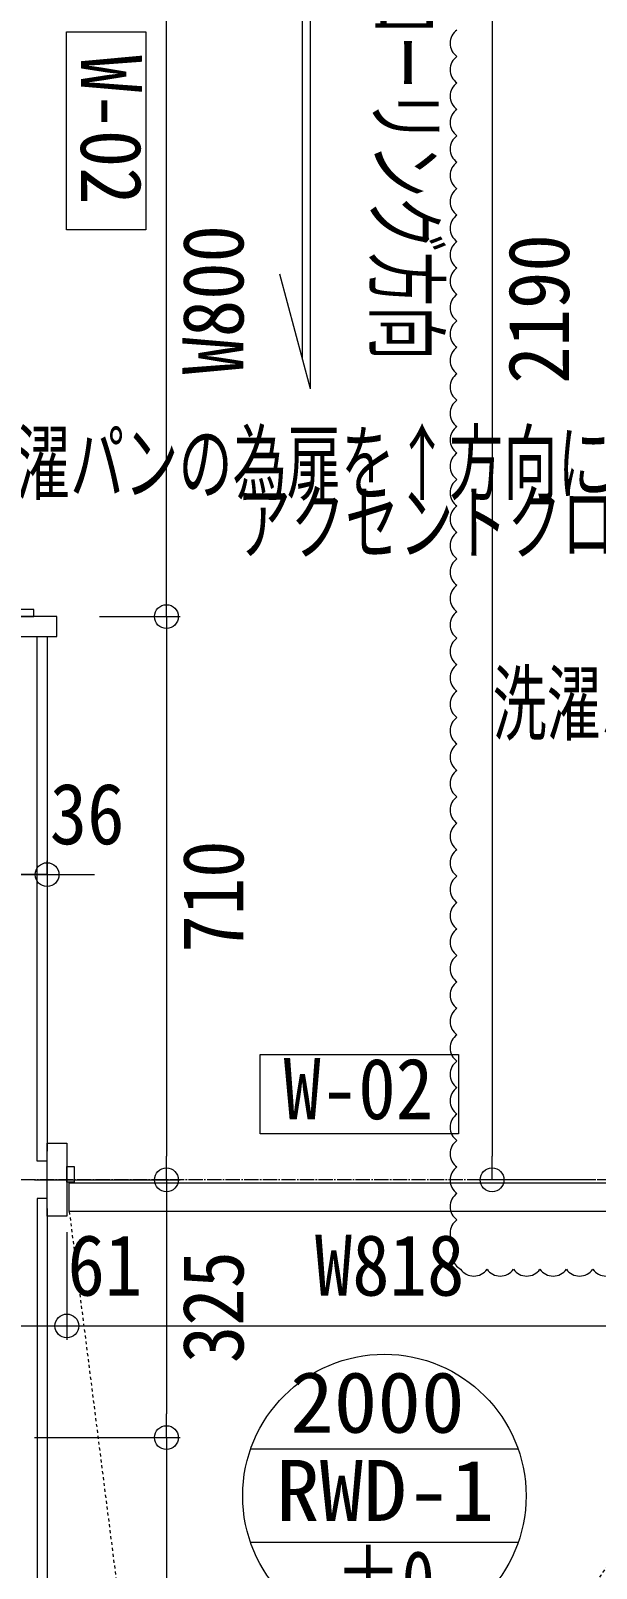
# Model space of a CAD drawing. Units: millimetres at full size, sheet at 1:30. Extents: x -17796 to 21385, y -23279 to 7734.
# Drawn here: x 16070 to 16782, y -884 to 1055 of the extents above; entities that cross this region are included whole.
import ezdxf
from ezdxf.enums import TextEntityAlignment as Align

# ---------------------------------------------------------------- set-up
doc = ezdxf.new("R2010")
doc.units = ezdxf.units.MM
doc.header["$LTSCALE"] = 30
doc.linetypes.add('USER11', pattern=[0.25, 0.125, -0.125])
doc.linetypes.add('USER4', pattern=[0.78, 0.6, -0.06, 0.06, -0.06])
doc.layers.add('0-1_(W)電灯', color=253, linetype='Continuous', lineweight=18)
doc.styles.add('ＭＳ ゴシック', font='')
doc.styles.get('ＭＳ ゴシック').set_extended_font_data('MS Gothic')

msp = doc.modelspace()

# ---------------------------------------------------------------- linework, layer by layer
at = {"layer": '0-1_(W)電灯', "color": 6}
for p, q in [((16650.72, 1765.96), (16650.72, -364.04)), ((16240.45, 345.96), (16240.45, 1085.96)), ((16156.25, 315.96), (16257.95, 315.96)), ((16156.25, 315.96), (16257.95, 315.96)), ((16240.45, 285.96), (16240.45, -364.04)), ((16074.07, -394.04), (16257.95, -394.04)), ((16074.07, -394.04), (16257.95, -394.04)), ((16780.72, -394.04), (16633.22, -394.04)), ((16240.45, -424.04), (16240.45, -689.04)), ((16115.07, -460.04), (16115.07, -595.81)), ((16115.07, -460.04), (16115.07, -595.81)), ((16054.07, -578.31), (16115.07, -578.31)), ((16145.07, -578.31), (16175.07, -578.31)), ((16145.07, -578.31), (16903.07, -578.31)), ((16074.07, -719.04), (16257.95, -719.04)), ((16074.07, -719.04), (16257.95, -719.04)), ((16683.71, -733.81), (16346.43, -733.81)), ((16240.45, -749.04), (16240.45, -1839.04)), ((16683.71, -851.07), (16346.43, -851.07))]:
    msp.add_line(p, q, dxfattribs=at)
at = {"layer": '0-1_(W)電灯', "color": 94}
for p, q in [((16412, 640.28), (16412, 1216.3)), ((16422, 602.96), (16422, 1178.98)), ((16422, 602.96), (16383.18, 747.85))]:
    msp.add_line(p, q, dxfattribs=at)
at = {"layer": '0-1_(W)電灯', "color": 7}
for p, q in [((16240.45, 315.96), (16240.45, 345.96)), ((16240.45, 315.96), (16240.45, 285.96)), ((16054.07, -9.31), (16084.07, -9.31)), ((16090.07, -9.31), (16120.07, -9.31)), ((16240.45, -394.04), (16240.45, -364.04)), ((16650.72, -394.04), (16650.72, -364.04)), ((16240.45, -394.04), (16240.45, -424.04)), ((16115.07, -578.31), (16145.07, -578.31)), ((16115.07, -578.31), (16145.07, -578.31)), ((16240.45, -719.04), (16240.45, -689.04)), ((16240.45, -719.04), (16240.45, -749.04))]:
    msp.add_line(p, q, dxfattribs=at)
at = {"layer": '0-1_(W)電灯', "color": 4}
msp.add_line((16090.07, 290.96), (16090.07, -358.04), dxfattribs=at)
at = {"layer": '0-1_(W)電灯', "color": 171}
for p, q in [((16090.07, -9.31), (16090.07, 8.19)), ((16084.07, -9.31), (16114.07, -9.31)), ((16120.07, -9.31), (16150.07, -9.31))]:
    msp.add_line(p, q, dxfattribs=at)
at = {"layer": '0-1_(W)電灯', "color": 6, "linetype": 'USER11'}
msp.add_line((16118.07, -434.04), (16220.56, -1239.55), dxfattribs=at)
at = {"layer": '0-1_(W)電灯', "color": 2}
for points in [[(16114.41, 803.38), (16114.41, 1053.38), (16214.41, 1053.38), (16214.41, 803.38)], [(16608.45, -335.92), (16358.45, -335.92), (16358.45, -235.92), (16608.45, -235.92)]]:
    msp.add_lwpolyline(points, close=True, dxfattribs=at)
at = {"layer": '0-1_(W)電灯', "color": 6}
for points in [[(16102.57, 290.96), (16102.57, 315.96), (16010.57, 315.96), (16010.57, 290.96)], [(16073.57, 315.96), (16073.57, 324.96), (16053.57, 324.96), (16053.57, 315.96)], [(16090.07, -348.04), (16115.07, -348.04), (16115.07, -440.04), (16090.07, -440.04)], [(16115.07, -377.04), (16124.07, -377.04), (16124.07, -397.04), (16115.07, -397.04)], [(16118.07, -398.04), (16930.07, -398.04), (16930.07, -434.04), (16118.07, -434.04)]]:
    msp.add_lwpolyline(points, close=True, dxfattribs=at)
at = {"layer": '0-1_(W)電灯', "color": 30}
for points in [[(16090.07, -370.54), (16077.57, -370.54), (16077.57, 290.96)], [(16090.07, -417.54), (16077.57, -417.54), (16077.57, -1892.54), (13453.07, -1892.54)]]:
    msp.add_lwpolyline(points, dxfattribs=at)
at = {"layer": '0-1_(W)電灯', "color": 54, "linetype": 'USER4'}
msp.add_lwpolyline([(19484.07, 250.96), (17854.07, 250.96), (17854.07, -394.04), (16054.07, -394.04)], dxfattribs=at)
at = {"layer": '0-1_(W)電灯', "color": 171}
msp.add_lwpolyline([(16090.07, -9.31), (16054.07, -9.31), (16054.07, 8.19)], dxfattribs=at)
at = {"layer": '0-1_(W)電灯', "color": 4}
msp.add_lwpolyline([(16090.07, -430.04), (16090.07, -1905.04), (13453.07, -1905.04)], dxfattribs=at)
at = {"layer": '0-1_(W)電灯', "color": 7}
for centre in [(16240.45, 315.96), (16240.45, 315.96), (16090.07, -9.31), (16240.45, -394.04), (16240.45, -394.04), (16650.72, -394.04), (16115.07, -578.31), (16115.07, -578.31), (16240.45, -719.04), (16240.45, -719.04)]:
    msp.add_circle(centre, 15, dxfattribs=at)
at = {"layer": '0-1_(W)電灯', "color": 6}
msp.add_circle((16515.07, -792.44), 178.54, dxfattribs=at)
at = {"layer": '0-1_(W)電灯', "color": 1}
for centre, radius, start, end in [((16618.2, 1038.82), 20.35, 125, 235), ((16618.2, 1005.48), 20.35, 125, 235), ((16618.2, 972.15), 20.35, 125, 235), ((16618.2, 938.82), 20.35, 125, 235), ((16618.2, 905.48), 20.35, 125, 235), ((16618.2, 872.15), 20.35, 125, 235), ((16618.2, 838.82), 20.35, 125, 235), ((16618.2, 805.48), 20.35, 125, 235), ((16618.2, 772.15), 20.35, 125, 235), ((16618.2, 738.82), 20.35, 125, 235), ((16618.2, 705.48), 20.35, 125, 235), ((16618.2, 672.15), 20.35, 125, 235), ((16618.2, 638.82), 20.35, 125, 235), ((16618.2, 605.48), 20.35, 125, 235), ((16618.2, 572.15), 20.35, 125, 235), ((16618.2, 538.82), 20.35, 125, 235), ((16618.2, 505.48), 20.35, 125, 235), ((16618.2, 472.15), 20.35, 125, 235), ((16618.2, 438.82), 20.35, 125, 235), ((16618.2, 405.48), 20.35, 125, 235), ((16618.2, 372.15), 20.35, 125, 235), ((16618.2, 338.82), 20.35, 125, 235), ((16618.2, 305.48), 20.35, 125, 235), ((16618.2, 272.15), 20.35, 125, 235), ((16618.2, 238.82), 20.35, 125, 235), ((16618.2, 205.48), 20.35, 125, 235), ((16618.2, 172.15), 20.35, 125, 235), ((16618.2, 138.82), 20.35, 125, 235), ((16618.2, 105.48), 20.35, 125, 235), ((16618.2, 72.15), 20.35, 125, 235), ((16618.2, 38.82), 20.35, 125, 235), ((16618.2, 5.48), 20.35, 125, 235), ((16618.2, -27.85), 20.35, 125, 235), ((16618.2, -61.18), 20.35, 125, 235), ((16618.2, -94.52), 20.35, 125, 235), ((16618.2, -127.85), 20.35, 125, 235), ((16618.2, -161.18), 20.35, 125, 235), ((16618.2, -194.52), 20.35, 125, 235), ((16618.2, -227.85), 20.35, 125, 235), ((16618.2, -261.18), 20.35, 125, 235), ((16618.2, -294.52), 20.35, 125, 235), ((16618.2, -327.85), 20.35, 125, 235), ((16618.2, -361.18), 20.35, 125, 235), ((16618.2, -394.52), 20.35, 125, 235), ((16618.2, -427.85), 20.35, 125, 235), ((16618.2, -461.18), 20.35, 125, 235), ((16618.88, -490.69), 17.81, 133.88432, 243.88432), ((16627.7, -495.01), 20.35, 215, 325), ((16661.04, -495.01), 20.35, 215, 325), ((16694.37, -495.01), 20.35, 215, 325), ((16727.7, -495.01), 20.35, 215, 325), ((16761.04, -495.01), 20.35, 215, 325), ((16794.37, -495.01), 20.35, 215, 325)]:
    msp.add_arc(centre, radius, start, end, dxfattribs=at)
at = {"layer": '0-1_(W)電灯', "color": 6, "linetype": 'USER11'}
msp.add_arc((16118.07, -434.04), 812, 277.25096, 0.04932, dxfattribs=at)

# ---------------------------------------------------------------- texts
at = {"layer": '0-1_(W)電灯', "color": 94, "style": 'ＭＳ ゴシック', "width": 0.65}
msp.add_text('フローリング方向', height=76.97, rotation=270, dxfattribs=at).set_placement((16481.35, 1185.18), align=Align.BOTTOM_LEFT)
at = {"layer": '0-1_(W)電灯', "color": 2, "style": 'ＭＳ ゴシック', "width": 0.9}
msp.add_text('W-02', height=76.97, rotation=270, dxfattribs=at).set_placement((16109.61, 1023.88), align=Align.BOTTOM_LEFT)
at = {"layer": '0-1_(W)電灯', "color": 9, "style": 'ＭＳ ゴシック', "width": 0.9}
for s, p in [('W800', (16360.64, 621.1)), ('2190', (16770.9, 609.53)), ('710', (16360.64, -107.62)), ('325', (16360.64, -625.12))]:
    msp.add_text(s, height=76.97, rotation=90, dxfattribs=at).set_placement(p, align=Align.BOTTOM_LEFT)
at = {"layer": '0-1_(W)電灯', "color": 1, "style": 'ＭＳ ゴシック', "width": 0.65}
for s, p in [('洗濯パンの為扉を↑方向に移動するかも', (15982.61, 448.32)), ('洗濯パン開口位置', (16651.38, 144.98))]:
    msp.add_text(s, height=76.97, dxfattribs=at).set_placement(p, align=Align.BOTTOM_LEFT)
at = {"layer": '0-1_(W)電灯', "color": 82, "style": 'ＭＳ ゴシック', "width": 0.65}
msp.add_text('アクセントクロス', height=76.97, dxfattribs=at).set_placement((16329.07, 373), align=Align.BOTTOM_LEFT)
at = {"layer": '0-1_(W)電灯', "color": 9, "style": 'ＭＳ ゴシック', "width": 0.9}
for s, p in [('36', (16093.43, 5.89)), ('61', (16115.83, -563.12)), ('W818', (16427.43, -563.12))]:
    msp.add_text(s, height=76.97, dxfattribs=at).set_placement(p, align=Align.BOTTOM_LEFT)
at = {"layer": '0-1_(W)電灯', "color": 2, "style": 'ＭＳ ゴシック', "width": 0.9}
msp.add_text('W-02', height=76.97, dxfattribs=at).set_placement((16387.95, -340.72), align=Align.BOTTOM_LEFT)
at = {"layer": '0-1_(W)電灯', "color": 6, "style": 'ＭＳ ゴシック'}
for s, width, p in [('2000', 1.05, (16396.27, -735.97)), ('RWD-1', 1.05, (16378.47, -847.24)), ('±0', 0.8, (16452.95, -961.47))]:
    msp.add_text(s, height=76.97, dxfattribs=dict(at, width=width)).set_placement(p, align=Align.BOTTOM_LEFT)

doc.saveas('drawing.dxf')
